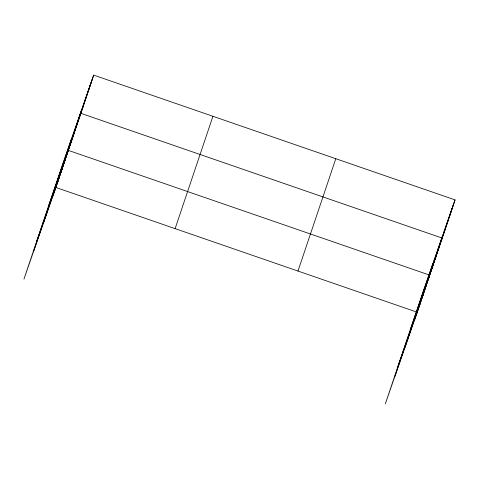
<?xml version="1.0" encoding="UTF-8"?>
<svg xmlns="http://www.w3.org/2000/svg" width="479" height="479" viewBox="0 0 479 479"><rect width="100%" height="100%" fill="white"/><g stroke="black" fill="none" stroke-linecap="round" stroke-linejoin="round"><path stroke-width="0.72" d="M33.566 251.493L71.377 139.15M43.475 223.04L81.286 110.691M53.091 195.42L90.908 83.077M93.68 75.113L61.761 166.764L23.95 279.107L55.869 187.457L93.68 75.113L455.05 199.893L417.239 312.236L385.32 403.887L423.131 291.543L455.05 199.893M175.116 228.633L212.933 116.289M297.986 271.06L335.797 158.711M394.935 376.272L432.753 263.929M404.845 347.82L442.656 235.47M414.467 320.2L452.278 207.856M88.046 91.567L92.249 79.352M85.19 100.051L89.393 87.843M82.334 108.541L86.537 96.333M79.478 117.032L83.681 104.817M48.906 204.964L80.825 113.307L442.195 238.087L410.275 329.744M73.371 135.174L77.706 122.576M70.251 144.442L74.586 131.845M67.132 153.711L71.467 141.113M36.428 242.033L68.347 150.382L429.717 275.162L397.798 366.812M60.893 172.248L65.228 159.651M57.773 181.517L62.108 168.919M54.654 190.786L58.989 178.188M449.422 216.346L453.619 204.132M446.56 224.831L450.763 212.622M443.704 233.321L447.907 221.112M440.848 241.811L445.051 229.597M434.74 259.959L439.075 247.356M431.621 269.222L435.956 256.624M428.501 278.491L432.836 265.893M422.262 297.028L426.597 284.43M419.143 306.297L423.478 293.699M416.023 315.565L420.358 302.968M55.869 187.457L416.532 311.991"/></g></svg>
